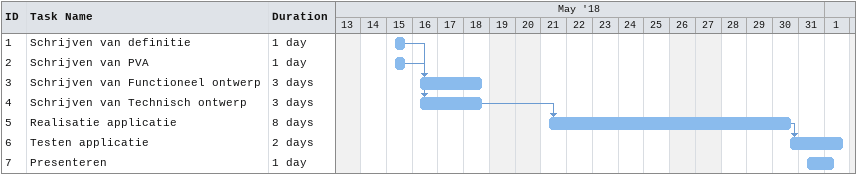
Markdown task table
| ID | Task | Duration | Start | Finish | Predecessors |
|---|---|---|---|---|---|
| 1 | Schrijven van definitie | 1d | 2018-05-15 | 2018-05-15 |  |
| 2 | Schrijven van PVA | 1d | 2018-05-15 | 2018-05-15 |  |
| 3 | Schrijven van Functioneel ontwerp | 3d | 2018-05-16 | 2018-05-18 | 1, 2 |
| 4 | Schrijven van Technisch ontwerp | 3d | 2018-05-16 | 2018-05-18 | 1, 2 |
| 5 | Realisatie applicatie | 8d | 2018-05-21 | 2018-05-30 | 4 |
| 6 | Testen applicatie | 2d | 2018-05-30 | 2018-06-01 | 5 |
| 7 | Presenteren | 1d | 2018-05-31 | 2018-06-01 |  |
